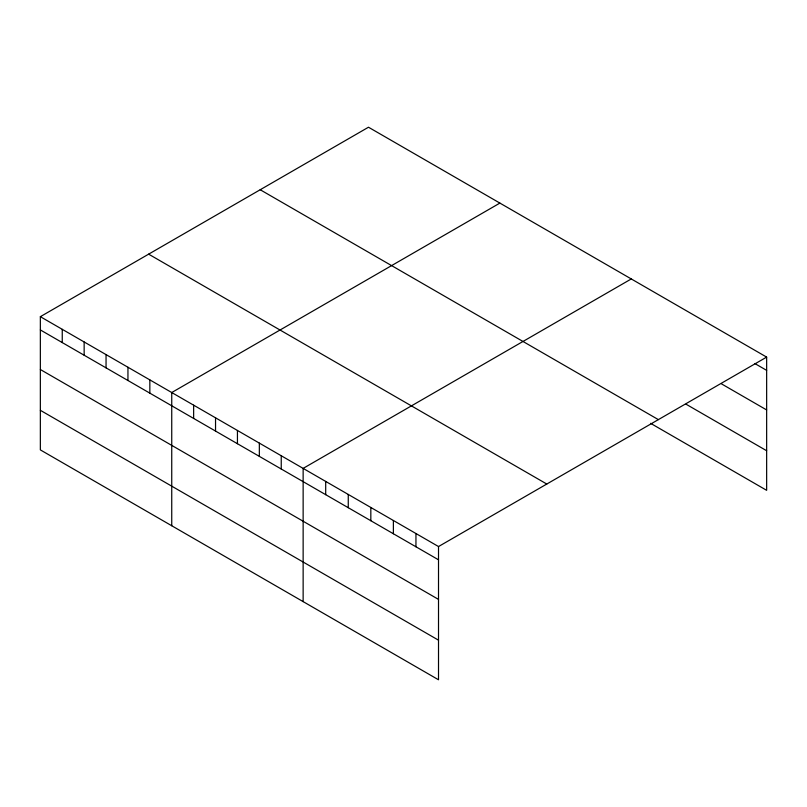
<?xml version="1.0" encoding="UTF-8"?>
<svg xmlns="http://www.w3.org/2000/svg" width="807" height="807" viewBox="0 0 807 807"><rect width="100%" height="100%" fill="white"/><g stroke="black" fill="none" stroke-linecap="round" stroke-linejoin="round"><path stroke-width="1.21" d="M40.35 316.677L438.514 546.551L438.514 679.776L40.35 449.892L40.35 316.677L368.486 127.224L766.65 357.108L766.65 490.323L650.613 423.332M499.886 203.092L171.74 392.535L171.74 525.75M631.276 278.95L303.139 468.393L303.139 601.619M438.514 546.551L766.65 357.108M754.827 363.533L766.65 370.363M721.529 383.89L766.65 409.946M686.071 404.216L766.65 450.74M260.207 189.746L658.361 419.62M148.639 254.155L546.793 484.039M40.35 329.932L438.514 559.806M40.35 369.515L438.514 599.399M40.35 410.309L438.514 640.183M415.948 533.528L415.948 546.783M393.382 520.505L393.382 533.76M370.827 507.472L370.827 520.727M348.261 494.449L348.261 507.704M325.695 481.426L325.695 494.681M281.24 455.753L281.24 469.008M259.34 443.114L259.34 456.358M237.44 430.464L237.44 443.719M215.54 417.824L215.54 431.079M193.64 405.175L193.64 418.43M149.84 379.895L149.84 393.15M127.95 367.246L127.95 380.5M106.05 354.606L106.05 367.861M84.15 341.966L84.15 355.221M62.25 329.317L62.25 342.572"/></g></svg>
